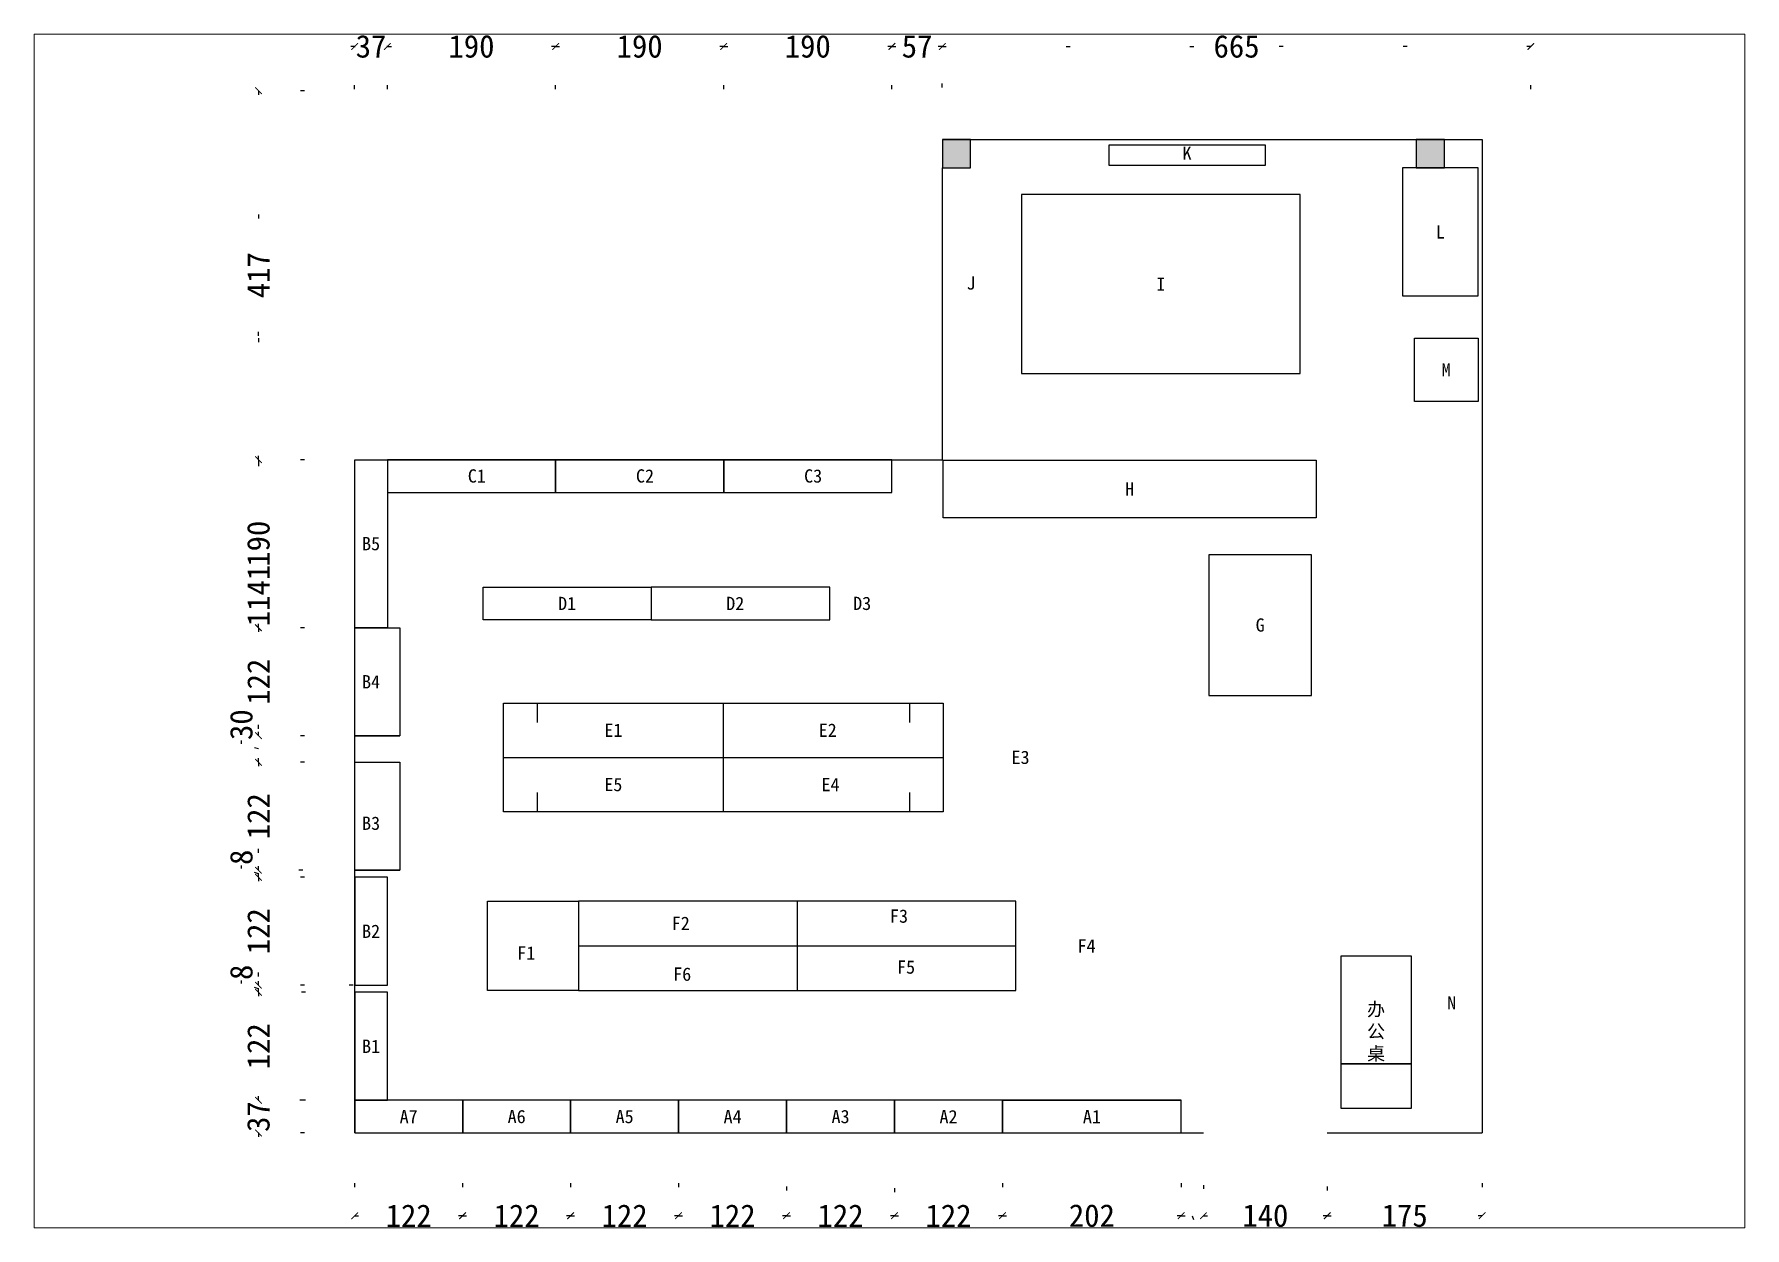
# Paper-space layout '布局1' of a CAD drawing. Header units: millimetres. Extents: x 0 to 288, y 1 to 202.
# The model-space entities are those that its viewports show. They can reach past a viewport. Long polylines and large blocks are cut down to what shows.
import ezdxf

# ---------------------------------------------------------------- set-up
doc = ezdxf.new("R2010")
doc.units = ezdxf.units.MM
doc.linetypes.add('ACAD_ISO07W100', pattern=[3, 0, -3])
doc.styles.get("Standard").update_dxf_attribs({"font": ''})
doc.styles.add('w', font='', dxfattribs={"height": 25})
doc.styles.get('Standard').set_extended_font_data('SimSun')
doc.styles.get('w').set_extended_font_data('SimSun')
doc.dimstyles.new('w', dxfattribs={"dimscale": 3, "dimtxt": 8.5, "dimasz": 2.5, "dimexe": 1.25, "dimexo": 0.625, "dimtad": 0, "dimtxsty": 'Standard', "dimblk": 'ARCHTICK', "dimcen": 2.5, "dimclrd": 5, "dimclre": 5, "dimadec": 0, "dimazin": 0, "dimtfac": 1, "dimtmove": 0, "dimatfit": 3, "dimfxl": 1, "dimarcsym": 0})

# ---------------------------------------------------------------- blocks, each defined once
blk = doc.blocks.new('_ArchTick')
at = {"color": 0, "linetype": 'ByBlock', "const_width": 0.15}
blk.add_lwpolyline([(-0.5, -0.5), (0.5, 0.5)], dxfattribs=at)
blk = doc.blocks.new('*D3')
at = {"color": 5, "linetype": 'ACAD_ISO07W100', "lineweight": -2}
for p, q in [((1502.8, 1077.3), (1445.9, 1077.3)), ((1449.7, 1077.3), (1449.7, 1042.2)), ((1449.7, 955.3), (1449.7, 990.4)), ((1502.8, 955.3), (1445.9, 955.3))]:
    blk.add_line(p, q, dxfattribs=at)
at = {"layer": 'Defpoints', "color": 0}
for p in [(1449.7, 1077.3), (1504.7, 1077.3), (1504.7, 955.3)]:
    blk.add_point(p, dxfattribs=at)
at = {"color": 5, "lineweight": -2, "xscale": 7.5, "yscale": 7.5, "zscale": 7.5}
for p, rotation in [((1449.7, 1077.3), 90), ((1449.7, 955.3), 270)]:
    blk.add_blockref('_ArchTick', p, dxfattribs=dict(at, rotation=rotation))
at = {"color": 0, "insert": (1449.7, 1016.3), "char_height": 25.5, "attachment_point": 5, "rotation": 90}
blk.add_mtext('122', dxfattribs=at)
blk = doc.blocks.new('*D4')
at = {"color": 5, "linetype": 'ACAD_ISO07W100', "lineweight": -2}
for p, q in [((1430.4, 1087.1), (1430.4, 1090.8)), ((1449.7, 1081.3), (1430.4, 1087.1)), ((1556.6, 1085.3), (1445.9, 1085.3)), ((1449.7, 1077.3), (1449.7, 1085.3)), ((1502.8, 1077.3), (1445.9, 1077.3))]:
    blk.add_line(p, q, dxfattribs=at)
at = {"layer": 'Defpoints', "color": 0}
for p in [(1449.7, 1085.3), (1558.4, 1085.3), (1504.7, 1077.3)]:
    blk.add_point(p, dxfattribs=at)
at = {"color": 5, "lineweight": -2, "xscale": 7.5, "yscale": 7.5, "zscale": 7.5}
for p, rotation in [((1449.7, 1085.3), 90), ((1449.7, 1077.3), 270)]:
    blk.add_blockref('_ArchTick', p, dxfattribs=dict(at, rotation=rotation))
at = {"color": 0, "insert": (1430.4, 1099.9), "char_height": 25.5, "attachment_point": 5, "rotation": 90}
blk.add_mtext('8', dxfattribs=at)
blk = doc.blocks.new('*D5')
at = {"color": 5, "linetype": 'ACAD_ISO07W100', "lineweight": -2}
for p, q in [((1501.6, 1207.3), (1445.9, 1207.3)), ((1449.7, 1207.3), (1449.7, 1172.2)), ((1449.7, 1085.3), (1449.7, 1120.4)), ((1501.6, 1085.3), (1445.9, 1085.3))]:
    blk.add_line(p, q, dxfattribs=at)
at = {"layer": 'Defpoints', "color": 0}
for p in [(1449.7, 1207.3), (1503.4, 1207.3), (1503.4, 1085.3)]:
    blk.add_point(p, dxfattribs=at)
at = {"color": 5, "lineweight": -2, "xscale": 7.5, "yscale": 7.5, "zscale": 7.5}
for p, rotation in [((1449.7, 1207.3), 90), ((1449.7, 1085.3), 270)]:
    blk.add_blockref('_ArchTick', p, dxfattribs=dict(at, rotation=rotation))
at = {"color": 0, "insert": (1449.7, 1146.3), "char_height": 25.5, "attachment_point": 5, "rotation": 90}
blk.add_mtext('122', dxfattribs=at)
blk = doc.blocks.new('*D6')
at = {"color": 5, "linetype": 'ACAD_ISO07W100', "lineweight": -2}
for p, q in [((1430.4, 1217.1), (1430.4, 1220.8)), ((1449.7, 1211.3), (1430.4, 1217.1)), ((1499.7, 1215.3), (1445.9, 1215.3)), ((1501.6, 1207.3), (1445.9, 1207.3)), ((1449.7, 1207.3), (1449.7, 1215.3))]:
    blk.add_line(p, q, dxfattribs=at)
at = {"layer": 'Defpoints', "color": 0}
for p in [(1449.7, 1215.3), (1501.6, 1215.3), (1503.4, 1207.3)]:
    blk.add_point(p, dxfattribs=at)
at = {"color": 5, "lineweight": -2, "xscale": 7.5, "yscale": 7.5, "zscale": 7.5}
for p, rotation in [((1449.7, 1215.3), 90), ((1449.7, 1207.3), 270)]:
    blk.add_blockref('_ArchTick', p, dxfattribs=dict(at, rotation=rotation))
at = {"color": 0, "insert": (1430.4, 1229.9), "char_height": 25.5, "attachment_point": 5, "rotation": 90}
blk.add_mtext('8', dxfattribs=at)
blk = doc.blocks.new('*D7')
at = {"color": 5, "linetype": 'ACAD_ISO07W100', "lineweight": -2}
for p, q in [((1501.6, 1337.3), (1445.9, 1337.3)), ((1449.7, 1337.3), (1449.7, 1302.2)), ((1449.7, 1215.3), (1449.7, 1250.4)), ((1499.7, 1215.3), (1445.9, 1215.3))]:
    blk.add_line(p, q, dxfattribs=at)
at = {"layer": 'Defpoints', "color": 0}
for p in [(1449.7, 1337.3), (1503.4, 1337.3), (1501.6, 1215.3)]:
    blk.add_point(p, dxfattribs=at)
at = {"color": 5, "lineweight": -2, "xscale": 7.5, "yscale": 7.5, "zscale": 7.5}
for p, rotation in [((1449.7, 1337.3), 90), ((1449.7, 1215.3), 270)]:
    blk.add_blockref('_ArchTick', p, dxfattribs=dict(at, rotation=rotation))
at = {"color": 0, "insert": (1449.7, 1276.3), "char_height": 25.5, "attachment_point": 5, "rotation": 90}
blk.add_mtext('122', dxfattribs=at)
blk = doc.blocks.new('*D8')
at = {"color": 5, "linetype": 'ACAD_ISO07W100', "lineweight": -2}
for p, q in [((1430.4, 1358.1), (1430.4, 1361.8)), ((1449.7, 1352.3), (1430.4, 1358.1)), ((1501.6, 1367.3), (1445.9, 1367.3)), ((1449.7, 1337.3), (1449.7, 1367.3)), ((1501.6, 1337.3), (1445.9, 1337.3))]:
    blk.add_line(p, q, dxfattribs=at)
at = {"layer": 'Defpoints', "color": 0}
for p in [(1449.7, 1367.3), (1503.4, 1367.3), (1503.4, 1337.3)]:
    blk.add_point(p, dxfattribs=at)
at = {"color": 5, "lineweight": -2, "xscale": 7.5, "yscale": 7.5, "zscale": 7.5}
for p, rotation in [((1449.7, 1367.3), 90), ((1449.7, 1337.3), 270)]:
    blk.add_blockref('_ArchTick', p, dxfattribs=dict(at, rotation=rotation))
at = {"color": 0, "insert": (1430.4, 1379.8), "char_height": 25.5, "attachment_point": 5, "rotation": 90}
blk.add_mtext('30', dxfattribs=at)
blk = doc.blocks.new('*D9')
at = {"color": 5, "linetype": 'ACAD_ISO07W100', "lineweight": -2}
for p, q in [((1501.6, 1489.3), (1445.9, 1489.3)), ((1449.7, 1489.3), (1449.7, 1454.2)), ((1449.7, 1367.3), (1449.7, 1402.4)), ((1501.6, 1367.3), (1445.9, 1367.3))]:
    blk.add_line(p, q, dxfattribs=at)
at = {"layer": 'Defpoints', "color": 0}
for p in [(1449.7, 1489.3), (1503.4, 1489.3), (1503.4, 1367.3)]:
    blk.add_point(p, dxfattribs=at)
at = {"color": 5, "lineweight": -2, "xscale": 7.5, "yscale": 7.5, "zscale": 7.5}
for p, rotation in [((1449.7, 1489.3), 90), ((1449.7, 1367.3), 270)]:
    blk.add_blockref('_ArchTick', p, dxfattribs=dict(at, rotation=rotation))
at = {"color": 0, "insert": (1449.7, 1428.3), "char_height": 25.5, "attachment_point": 5, "rotation": 90}
blk.add_mtext('122', dxfattribs=at)
blk = doc.blocks.new('*D10')
at = {"color": 5, "linetype": 'ACAD_ISO07W100', "lineweight": -2}
for p, q in [((1501.6, 1679.3), (1445.9, 1679.3)), ((1449.7, 1679.3), (1449.7, 1610.4)), ((1449.7, 1489.3), (1449.7, 1558.2)), ((1501.6, 1489.3), (1445.9, 1489.3))]:
    blk.add_line(p, q, dxfattribs=at)
at = {"layer": 'Defpoints', "color": 0}
for p in [(1449.7, 1679.3), (1503.4, 1679.3), (1503.4, 1489.3)]:
    blk.add_point(p, dxfattribs=at)
at = {"color": 5, "lineweight": -2, "xscale": 7.5, "yscale": 7.5, "zscale": 7.5}
for p, rotation in [((1449.7, 1679.3), 90), ((1449.7, 1489.3), 270)]:
    blk.add_blockref('_ArchTick', p, dxfattribs=dict(at, rotation=rotation))
at = {"color": 0, "insert": (1449.7, 1584.3), "char_height": 25.5, "attachment_point": 5, "rotation": 90}
blk.add_mtext('190', dxfattribs=at)
blk = doc.blocks.new('*D11')
at = {"color": 5, "linetype": 'ACAD_ISO07W100', "lineweight": -2}
for p, q in [((1501.6, 2096.3), (1445.9, 2096.3)), ((1449.7, 2096.3), (1449.7, 1915.2)), ((1449.7, 1679.3), (1449.7, 1860.4)), ((1501.6, 1679.3), (1445.9, 1679.3))]:
    blk.add_line(p, q, dxfattribs=at)
at = {"layer": 'Defpoints', "color": 0}
for p in [(1449.7, 2096.3), (1503.4, 2096.3), (1503.4, 1679.3)]:
    blk.add_point(p, dxfattribs=at)
at = {"color": 5, "lineweight": -2, "xscale": 7.5, "yscale": 7.5, "zscale": 7.5}
for p, rotation in [((1449.7, 2096.3), 90), ((1449.7, 1679.3), 270)]:
    blk.add_blockref('_ArchTick', p, dxfattribs=dict(at, rotation=rotation))
at = {"color": 0, "insert": (1449.7, 1887.8), "char_height": 25.5, "attachment_point": 5, "rotation": 90}
blk.add_mtext('417', dxfattribs=at)
blk = doc.blocks.new('*D12')
at = {"color": 5, "linetype": 'ACAD_ISO07W100', "lineweight": -2}
for p, q in [((1501.6, 2096.3), (1445.9, 2096.3)), ((1449.7, 2096.3), (1449.7, 1560)), ((1449.7, 955.3), (1449.7, 1491.5)), ((1500.9, 955.3), (1445.9, 955.3))]:
    blk.add_line(p, q, dxfattribs=at)
at = {"layer": 'Defpoints', "color": 0}
for p in [(1503.4, 2096.3), (1449.7, 955.3), (1502.8, 955.3)]:
    blk.add_point(p, dxfattribs=at)
at = {"color": 5, "lineweight": -2, "xscale": 7.5, "yscale": 7.5, "zscale": 7.5}
for p, rotation in [((1449.7, 2096.3), 90), ((1449.7, 955.3), 270)]:
    blk.add_blockref('_ArchTick', p, dxfattribs=dict(at, rotation=rotation))
at = {"color": 0, "insert": (1449.7, 1525.8), "char_height": 25.5, "attachment_point": 5, "rotation": 90}
blk.add_mtext('1141', dxfattribs=at)
blk = doc.blocks.new('*D13')
at = {"color": 5, "linetype": 'ACAD_ISO07W100', "lineweight": -2}
for p, q in [((1500.9, 955.3), (1445.9, 955.3)), ((1449.7, 955.3), (1449.7, 962.8)), ((1449.7, 955.3), (1449.7, 954.7)), ((1501.6, 918.3), (1445.9, 918.3)), ((1449.7, 918.3), (1449.7, 918.9)), ((1449.7, 918.3), (1449.7, 910.8))]:
    blk.add_line(p, q, dxfattribs=at)
at = {"layer": 'Defpoints', "color": 0}
for p in [(1502.8, 955.3), (1449.7, 918.3), (1503.4, 918.3)]:
    blk.add_point(p, dxfattribs=at)
at = {"color": 5, "lineweight": -2, "xscale": 7.5, "yscale": 7.5, "zscale": 7.5}
for p, rotation in [((1449.7, 955.3), 270), ((1449.7, 918.3), 90)]:
    blk.add_blockref('_ArchTick', p, dxfattribs=dict(at, rotation=rotation))
at = {"color": 0, "insert": (1449.7, 936.8), "char_height": 25.5, "attachment_point": 5, "rotation": 90}
blk.add_mtext('37', dxfattribs=at)
blk = doc.blocks.new('*D14')
at = {"color": 5, "linetype": 'ACAD_ISO07W100', "lineweight": -2}
for p, q in [((1558.4, 861.4), (1558.4, 821.1)), ((1680.4, 861.4), (1680.4, 821.1)), ((1558.4, 824.8), (1593.6, 824.8)), ((1680.4, 824.8), (1645.3, 824.8))]:
    blk.add_line(p, q, dxfattribs=at)
at = {"layer": 'Defpoints', "color": 0}
for p in [(1558.4, 863.3), (1680.4, 863.3), (1680.4, 824.8)]:
    blk.add_point(p, dxfattribs=at)
at = {"color": 5, "lineweight": -2, "xscale": 7.5, "yscale": 7.5, "zscale": 7.5, "rotation": 180}
blk.add_blockref('_ArchTick', (1558.4, 824.8), dxfattribs=at)
at = {"color": 5, "lineweight": -2, "xscale": 7.5, "yscale": 7.5, "zscale": 7.5}
blk.add_blockref('_ArchTick', (1680.4, 824.8), dxfattribs=at)
at = {"color": 0, "insert": (1619.4, 824.8), "char_height": 25.5, "attachment_point": 5}
blk.add_mtext('122', dxfattribs=at)
blk = doc.blocks.new('*D15')
at = {"color": 5, "linetype": 'ACAD_ISO07W100', "lineweight": -2}
for p, q in [((1680.4, 861.4), (1680.4, 821.1)), ((1802.4, 861.4), (1802.4, 821.1)), ((1680.4, 824.8), (1715.6, 824.8)), ((1802.4, 824.8), (1767.3, 824.8))]:
    blk.add_line(p, q, dxfattribs=at)
at = {"layer": 'Defpoints', "color": 0}
for p in [(1680.4, 863.3), (1802.4, 863.3), (1802.4, 824.8)]:
    blk.add_point(p, dxfattribs=at)
at = {"color": 5, "lineweight": -2, "xscale": 7.5, "yscale": 7.5, "zscale": 7.5, "rotation": 180}
blk.add_blockref('_ArchTick', (1680.4, 824.8), dxfattribs=at)
at = {"color": 5, "lineweight": -2, "xscale": 7.5, "yscale": 7.5, "zscale": 7.5}
blk.add_blockref('_ArchTick', (1802.4, 824.8), dxfattribs=at)
at = {"color": 0, "insert": (1741.4, 824.8), "char_height": 25.5, "attachment_point": 5}
blk.add_mtext('122', dxfattribs=at)
blk = doc.blocks.new('*D16')
at = {"color": 5, "linetype": 'ACAD_ISO07W100', "lineweight": -2}
for p, q in [((1802.4, 861.4), (1802.4, 821.1)), ((1924.4, 861.4), (1924.4, 821.1)), ((1802.4, 824.8), (1837.6, 824.8)), ((1924.4, 824.8), (1889.3, 824.8))]:
    blk.add_line(p, q, dxfattribs=at)
at = {"layer": 'Defpoints', "color": 0}
for p in [(1802.4, 863.3), (1924.4, 863.3), (1924.4, 824.8)]:
    blk.add_point(p, dxfattribs=at)
at = {"color": 5, "lineweight": -2, "xscale": 7.5, "yscale": 7.5, "zscale": 7.5, "rotation": 180}
blk.add_blockref('_ArchTick', (1802.4, 824.8), dxfattribs=at)
at = {"color": 5, "lineweight": -2, "xscale": 7.5, "yscale": 7.5, "zscale": 7.5}
blk.add_blockref('_ArchTick', (1924.4, 824.8), dxfattribs=at)
at = {"color": 0, "insert": (1863.4, 824.8), "char_height": 25.5, "attachment_point": 5}
blk.add_mtext('122', dxfattribs=at)
blk = doc.blocks.new('*D17')
at = {"color": 5, "linetype": 'ACAD_ISO07W100', "lineweight": -2}
for p, q in [((1924.4, 861.4), (1924.4, 821.1)), ((2046.4, 857.7), (2046.4, 821.1)), ((1924.4, 824.8), (1959.6, 824.8)), ((2046.4, 824.8), (2011.3, 824.8))]:
    blk.add_line(p, q, dxfattribs=at)
at = {"layer": 'Defpoints', "color": 0}
for p in [(1924.4, 863.3), (2046.4, 859.5), (2046.4, 824.8)]:
    blk.add_point(p, dxfattribs=at)
at = {"color": 5, "lineweight": -2, "xscale": 7.5, "yscale": 7.5, "zscale": 7.5, "rotation": 180}
blk.add_blockref('_ArchTick', (1924.4, 824.8), dxfattribs=at)
at = {"color": 5, "lineweight": -2, "xscale": 7.5, "yscale": 7.5, "zscale": 7.5}
blk.add_blockref('_ArchTick', (2046.4, 824.8), dxfattribs=at)
at = {"color": 0, "insert": (1985.4, 824.8), "char_height": 25.5, "attachment_point": 5}
blk.add_mtext('122', dxfattribs=at)
blk = doc.blocks.new('*D18')
at = {"color": 5, "linetype": 'ACAD_ISO07W100', "lineweight": -2}
for p, q in [((2046.4, 857.7), (2046.4, 821.1)), ((2168.4, 855.8), (2168.4, 821.1)), ((2046.4, 824.8), (2081.6, 824.8)), ((2168.4, 824.8), (2133.3, 824.8))]:
    blk.add_line(p, q, dxfattribs=at)
at = {"layer": 'Defpoints', "color": 0}
for p in [(2046.4, 859.5), (2168.4, 857.7), (2168.4, 824.8)]:
    blk.add_point(p, dxfattribs=at)
at = {"color": 5, "lineweight": -2, "xscale": 7.5, "yscale": 7.5, "zscale": 7.5, "rotation": 180}
blk.add_blockref('_ArchTick', (2046.4, 824.8), dxfattribs=at)
at = {"color": 5, "lineweight": -2, "xscale": 7.5, "yscale": 7.5, "zscale": 7.5}
blk.add_blockref('_ArchTick', (2168.4, 824.8), dxfattribs=at)
at = {"color": 0, "insert": (2107.4, 824.8), "char_height": 25.5, "attachment_point": 5}
blk.add_mtext('122', dxfattribs=at)
blk = doc.blocks.new('*D19')
at = {"color": 5, "linetype": 'ACAD_ISO07W100', "lineweight": -2}
for p, q in [((2168.4, 855.8), (2168.4, 821.1)), ((2290.4, 861.4), (2290.4, 821.1)), ((2168.4, 824.8), (2203.6, 824.8)), ((2290.4, 824.8), (2255.3, 824.8))]:
    blk.add_line(p, q, dxfattribs=at)
at = {"layer": 'Defpoints', "color": 0}
for p in [(2168.4, 857.7), (2290.4, 863.3), (2290.4, 824.8)]:
    blk.add_point(p, dxfattribs=at)
at = {"color": 5, "lineweight": -2, "xscale": 7.5, "yscale": 7.5, "zscale": 7.5, "rotation": 180}
blk.add_blockref('_ArchTick', (2168.4, 824.8), dxfattribs=at)
at = {"color": 5, "lineweight": -2, "xscale": 7.5, "yscale": 7.5, "zscale": 7.5}
blk.add_blockref('_ArchTick', (2290.4, 824.8), dxfattribs=at)
at = {"color": 0, "insert": (2229.4, 824.8), "char_height": 25.5, "attachment_point": 5}
blk.add_mtext('122', dxfattribs=at)
blk = doc.blocks.new('*D20')
at = {"color": 5, "linetype": 'ACAD_ISO07W100', "lineweight": -2}
for p, q in [((2290.4, 861.4), (2290.4, 821.1)), ((2492.4, 861.4), (2492.4, 821.1)), ((2290.4, 824.8), (2364.4, 824.8)), ((2492.4, 824.8), (2418.5, 824.8))]:
    blk.add_line(p, q, dxfattribs=at)
at = {"layer": 'Defpoints', "color": 0}
for p in [(2290.4, 863.3), (2492.4, 863.3), (2492.4, 824.8)]:
    blk.add_point(p, dxfattribs=at)
at = {"color": 5, "lineweight": -2, "xscale": 7.5, "yscale": 7.5, "zscale": 7.5, "rotation": 180}
blk.add_blockref('_ArchTick', (2290.4, 824.8), dxfattribs=at)
at = {"color": 5, "lineweight": -2, "xscale": 7.5, "yscale": 7.5, "zscale": 7.5}
blk.add_blockref('_ArchTick', (2492.4, 824.8), dxfattribs=at)
at = {"color": 0, "insert": (2391.4, 824.8), "char_height": 25.5, "attachment_point": 5}
blk.add_mtext('202', dxfattribs=at)
blk = doc.blocks.new('*D21')
at = {"color": 5, "linetype": 'ACAD_ISO07W100', "lineweight": -2}
for p, q in [((2492.4, 861.4), (2492.4, 821.1)), ((2517.4, 859.5), (2517.4, 821.1)), ((2492.4, 824.8), (2517.4, 824.8)), ((2504.9, 824.8), (2518.4, 780)), ((2518.4, 780), (2522.1, 780))]:
    blk.add_line(p, q, dxfattribs=at)
at = {"layer": 'Defpoints', "color": 0}
for p in [(2492.4, 863.3), (2517.4, 861.4), (2517.4, 824.8)]:
    blk.add_point(p, dxfattribs=at)
at = {"color": 5, "lineweight": -2, "xscale": 7.5, "yscale": 7.5, "zscale": 7.5, "rotation": 180}
blk.add_blockref('_ArchTick', (2492.4, 824.8), dxfattribs=at)
at = {"color": 5, "lineweight": -2, "xscale": 7.5, "yscale": 7.5, "zscale": 7.5}
blk.add_blockref('_ArchTick', (2517.4, 824.8), dxfattribs=at)
at = {"color": 0, "insert": (2540.1, 780), "char_height": 25.5, "attachment_point": 5}
blk.add_mtext('25', dxfattribs=at)
blk = doc.blocks.new('*D22')
at = {"color": 5, "linetype": 'ACAD_ISO07W100', "lineweight": -2}
for p, q in [((2517.4, 859.5), (2517.4, 821.1)), ((2657.4, 857.7), (2657.4, 821.1)), ((2517.4, 824.8), (2561.3, 824.8)), ((2657.4, 824.8), (2613.5, 824.8))]:
    blk.add_line(p, q, dxfattribs=at)
at = {"layer": 'Defpoints', "color": 0}
for p in [(2517.4, 861.4), (2657.4, 859.5), (2657.4, 824.8)]:
    blk.add_point(p, dxfattribs=at)
at = {"color": 5, "lineweight": -2, "xscale": 7.5, "yscale": 7.5, "zscale": 7.5, "rotation": 180}
blk.add_blockref('_ArchTick', (2517.4, 824.8), dxfattribs=at)
at = {"color": 5, "lineweight": -2, "xscale": 7.5, "yscale": 7.5, "zscale": 7.5}
blk.add_blockref('_ArchTick', (2657.4, 824.8), dxfattribs=at)
at = {"color": 0, "insert": (2587.4, 824.8), "char_height": 25.5, "attachment_point": 5}
blk.add_mtext('140', dxfattribs=at)
blk = doc.blocks.new('*D23')
at = {"color": 5, "linetype": 'ACAD_ISO07W100', "lineweight": -2}
for p, q in [((2657.4, 857.7), (2657.4, 821.1)), ((2832.4, 861.4), (2832.4, 821.1)), ((2657.4, 824.8), (2719.1, 824.8)), ((2832.4, 824.8), (2770.8, 824.8))]:
    blk.add_line(p, q, dxfattribs=at)
at = {"layer": 'Defpoints', "color": 0}
for p in [(2657.4, 859.5), (2832.4, 863.3), (2832.4, 824.8)]:
    blk.add_point(p, dxfattribs=at)
at = {"color": 5, "lineweight": -2, "xscale": 7.5, "yscale": 7.5, "zscale": 7.5, "rotation": 180}
blk.add_blockref('_ArchTick', (2657.4, 824.8), dxfattribs=at)
at = {"color": 5, "lineweight": -2, "xscale": 7.5, "yscale": 7.5, "zscale": 7.5}
blk.add_blockref('_ArchTick', (2832.4, 824.8), dxfattribs=at)
at = {"color": 0, "insert": (2744.9, 824.8), "char_height": 25.5, "attachment_point": 5}
blk.add_mtext('175', dxfattribs=at)
blk = doc.blocks.new('*D24')
at = {"color": 5, "linetype": 'ACAD_ISO07W100', "lineweight": -2}
for p, q in [((1558.4, 2146.3), (1550.9, 2146.3)), ((1558.4, 2098.2), (1558.4, 2150)), ((1558.4, 2146.3), (1559.1, 2146.3)), ((1595.4, 2146.3), (1594.8, 2146.3)), ((1595.4, 2098.2), (1595.4, 2150)), ((1595.4, 2146.3), (1602.9, 2146.3))]:
    blk.add_line(p, q, dxfattribs=at)
at = {"layer": 'Defpoints', "color": 0}
for p in [(1595.4, 2146.3), (1558.4, 2096.3), (1595.4, 2096.3)]:
    blk.add_point(p, dxfattribs=at)
at = {"color": 5, "lineweight": -2, "xscale": 7.5, "yscale": 7.5, "zscale": 7.5}
blk.add_blockref('_ArchTick', (1558.4, 2146.3), dxfattribs=at)
at = {"color": 5, "lineweight": -2, "xscale": 7.5, "yscale": 7.5, "zscale": 7.5, "rotation": 180}
blk.add_blockref('_ArchTick', (1595.4, 2146.3), dxfattribs=at)
at = {"color": 0, "insert": (1576.9, 2146.3), "char_height": 25.5, "attachment_point": 5}
blk.add_mtext('37', dxfattribs=at)
blk = doc.blocks.new('*D25')
at = {"color": 5, "linetype": 'ACAD_ISO07W100', "lineweight": -2}
for p, q in [((1595.4, 2098.2), (1595.4, 2150)), ((1595.4, 2146.3), (1664.3, 2146.3)), ((1785.4, 2146.3), (1716.5, 2146.3)), ((1785.4, 2098.2), (1785.4, 2150))]:
    blk.add_line(p, q, dxfattribs=at)
at = {"layer": 'Defpoints', "color": 0}
for p in [(1785.4, 2146.3), (1595.4, 2096.3), (1785.4, 2096.3)]:
    blk.add_point(p, dxfattribs=at)
at = {"color": 5, "lineweight": -2, "xscale": 7.5, "yscale": 7.5, "zscale": 7.5, "rotation": 180}
blk.add_blockref('_ArchTick', (1595.4, 2146.3), dxfattribs=at)
at = {"color": 5, "lineweight": -2, "xscale": 7.5, "yscale": 7.5, "zscale": 7.5}
blk.add_blockref('_ArchTick', (1785.4, 2146.3), dxfattribs=at)
at = {"color": 0, "insert": (1690.4, 2146.3), "char_height": 25.5, "attachment_point": 5}
blk.add_mtext('190', dxfattribs=at)
blk = doc.blocks.new('*D26')
at = {"color": 5, "linetype": 'ACAD_ISO07W100', "lineweight": -2}
for p, q in [((1785.4, 2098.2), (1785.4, 2150)), ((1785.4, 2146.3), (1854.3, 2146.3)), ((1975.4, 2146.3), (1906.5, 2146.3)), ((1975.4, 2098.2), (1975.4, 2150))]:
    blk.add_line(p, q, dxfattribs=at)
at = {"layer": 'Defpoints', "color": 0}
for p in [(1975.4, 2146.3), (1785.4, 2096.3), (1975.4, 2096.3)]:
    blk.add_point(p, dxfattribs=at)
at = {"color": 5, "lineweight": -2, "xscale": 7.5, "yscale": 7.5, "zscale": 7.5, "rotation": 180}
blk.add_blockref('_ArchTick', (1785.4, 2146.3), dxfattribs=at)
at = {"color": 5, "lineweight": -2, "xscale": 7.5, "yscale": 7.5, "zscale": 7.5}
blk.add_blockref('_ArchTick', (1975.4, 2146.3), dxfattribs=at)
at = {"color": 0, "insert": (1880.4, 2146.3), "char_height": 25.5, "attachment_point": 5}
blk.add_mtext('190', dxfattribs=at)
blk = doc.blocks.new('*D27')
at = {"color": 5, "linetype": 'ACAD_ISO07W100', "lineweight": -2}
for p, q in [((1975.4, 2098.2), (1975.4, 2150)), ((1975.4, 2146.3), (2044.3, 2146.3)), ((2165.4, 2146.3), (2096.5, 2146.3)), ((2165.4, 2098.2), (2165.4, 2150))]:
    blk.add_line(p, q, dxfattribs=at)
at = {"layer": 'Defpoints', "color": 0}
for p in [(2165.4, 2146.3), (1975.4, 2096.3), (2165.4, 2096.3)]:
    blk.add_point(p, dxfattribs=at)
at = {"color": 5, "lineweight": -2, "xscale": 7.5, "yscale": 7.5, "zscale": 7.5, "rotation": 180}
blk.add_blockref('_ArchTick', (1975.4, 2146.3), dxfattribs=at)
at = {"color": 5, "lineweight": -2, "xscale": 7.5, "yscale": 7.5, "zscale": 7.5}
blk.add_blockref('_ArchTick', (2165.4, 2146.3), dxfattribs=at)
at = {"color": 0, "insert": (2070.4, 2146.3), "char_height": 25.5, "attachment_point": 5}
blk.add_mtext('190', dxfattribs=at)
blk = doc.blocks.new('*D28')
at = {"color": 5, "linetype": 'ACAD_ISO07W100', "lineweight": -2}
for p, q in [((2165.4, 2098.2), (2165.4, 2150)), ((2165.4, 2146.3), (2176.1, 2146.3)), ((2222.4, 2146.3), (2211.8, 2146.3)), ((2222.4, 2100), (2222.4, 2150))]:
    blk.add_line(p, q, dxfattribs=at)
at = {"layer": 'Defpoints', "color": 0}
for p in [(2222.4, 2146.3), (2165.4, 2096.3), (2222.4, 2098.2)]:
    blk.add_point(p, dxfattribs=at)
at = {"color": 5, "lineweight": -2, "xscale": 7.5, "yscale": 7.5, "zscale": 7.5, "rotation": 180}
blk.add_blockref('_ArchTick', (2165.4, 2146.3), dxfattribs=at)
at = {"color": 5, "lineweight": -2, "xscale": 7.5, "yscale": 7.5, "zscale": 7.5}
blk.add_blockref('_ArchTick', (2222.4, 2146.3), dxfattribs=at)
at = {"color": 0, "insert": (2193.9, 2146.3), "char_height": 25.5, "attachment_point": 5}
blk.add_mtext('57', dxfattribs=at)
blk = doc.blocks.new('*D29')
at = {"color": 5, "linetype": 'ACAD_ISO07W100', "lineweight": -2}
for p, q in [((2222.4, 2100), (2222.4, 2150)), ((2222.4, 2146.3), (2527.9, 2146.3)), ((2887.4, 2146.3), (2582, 2146.3)), ((2887.4, 2098.2), (2887.4, 2150))]:
    blk.add_line(p, q, dxfattribs=at)
at = {"layer": 'Defpoints', "color": 0}
for p in [(2887.4, 2146.3), (2222.4, 2098.2), (2887.4, 2096.3)]:
    blk.add_point(p, dxfattribs=at)
at = {"color": 5, "lineweight": -2, "xscale": 7.5, "yscale": 7.5, "zscale": 7.5, "rotation": 180}
blk.add_blockref('_ArchTick', (2222.4, 2146.3), dxfattribs=at)
at = {"color": 5, "lineweight": -2, "xscale": 7.5, "yscale": 7.5, "zscale": 7.5}
blk.add_blockref('_ArchTick', (2887.4, 2146.3), dxfattribs=at)
at = {"color": 0, "insert": (2554.9, 2146.3), "char_height": 25.5, "attachment_point": 5}
blk.add_mtext('665', dxfattribs=at)

msp = doc.modelspace()

# ---------------------------------------------------------------- hatches: boundary and pattern name
for points in [[(2254.446, 2041.28), (2222.446, 2041.28), (2222.446, 2009.28), (2254.446, 2009.28)], [(2789.982, 2041.28), (2757.982, 2041.28), (2757.982, 2009.28), (2789.982, 2009.28)]]:
    msp.add_hatch(color=256).paths.add_polyline_path(points)

# ---------------------------------------------------------------- linework, layer by layer
for p, q in [((2222.446, 2041.28), (2832.446, 2041.28)), ((2832.446, 2041.28), (2832.446, 918.28)), ((2222.446, 1679.28), (2222.446, 2009.28)), ((1558.446, 1489.28), (1558.446, 1679.28)), ((1558.446, 918.28), (1558.446, 1679.28)), ((1595.446, 1679.28), (1785.446, 1679.28)), ((1785.446, 1679.28), (1975.446, 1679.28)), ((1975.446, 1679.28), (2165.446, 1679.28)), ((2165.446, 1679.28), (2222.446, 1679.28)), ((1726.446, 1404.28), (1764.446, 1404.28)), ((1764.446, 1404.28), (1764.446, 1382.414)), ((1974.946, 1404.28), (1974.946, 1281.28)), ((2185.446, 1404.28), (2185.446, 1382.414)), ((1558.446, 1367.28), (1609.446, 1367.28)), ((1726.446, 1342.78), (2223.446, 1342.78)), ((1764.446, 1303.146), (1764.446, 1281.28)), ((2185.446, 1303.146), (2185.446, 1281.28)), ((1558.446, 1215.28), (1609.446, 1215.28)), ((2058.446, 1180.28), (2058.446, 1079.28)), ((1811.446, 1129.78), (2305.446, 1129.78)), ((2290.446, 955.28), (2492.446, 955.28)), ((2492.446, 918.28), (2517.446, 918.28)), ((2657.446, 918.28), (2832.446, 918.28))]:
    msp.add_line(p, q)
for points in [[(2222.446, 2009.28), (2254.446, 2009.28), (2254.446, 2041.28), (2222.446, 2041.28)], [(2410.905, 2034.98), (2587.072, 2034.98), (2587.072, 2011.851), (2410.905, 2011.851)], [(2757.982, 2009.28), (2789.982, 2009.28), (2789.982, 2041.28), (2757.982, 2041.28)], [(2827.846, 2009.159), (2742.28, 2009.159), (2742.28, 1864.352), (2827.846, 1864.352)], [(2626.779, 1978.889), (2312.046, 1978.889), (2312.046, 1776.515), (2626.779, 1776.515)], [(2827.743, 1744.89), (2755.818, 1744.89), (2755.818, 1816.739), (2827.743, 1816.739)], [(1595.446, 1489.28), (1558.446, 1489.28), (1558.446, 1679.28), (1595.446, 1679.28)], [(1595.446, 1642.28), (1785.446, 1642.28), (1785.446, 1679.28), (1595.446, 1679.28)], [(1785.446, 1642.28), (1975.446, 1642.28), (1975.446, 1679.28), (1785.446, 1679.28)], [(1975.446, 1642.28), (2165.446, 1642.28), (2165.446, 1679.28), (1975.446, 1679.28)], [(2223.413, 1678.67), (2644.866, 1678.67), (2644.866, 1613.621), (2223.413, 1613.621)], [(2639.47, 1571.837), (2523.706, 1571.837), (2523.706, 1412.829), (2639.47, 1412.829)], [(1703.446, 1535.28), (1893.446, 1535.28), (1893.446, 1498.28), (1703.446, 1498.28)], [(1893.446, 1498.28), (2095.446, 1498.28), (2095.446, 1535.28), (1893.446, 1535.28)], [(1609.446, 1367.28), (1558.446, 1367.28), (1558.446, 1489.28), (1609.446, 1489.28)], [(1726.446, 1404.28), (2223.446, 1404.28), (2223.446, 1281.28), (1726.446, 1281.28)], [(1609.446, 1215.28), (1558.446, 1215.28), (1558.446, 1337.28), (1609.446, 1337.28)], [(1595.446, 1085.28), (1595.446, 1207.28), (1558.446, 1207.28), (1558.446, 1085.28)], [(1708.446, 1180.28), (1811.446, 1180.28), (1811.446, 1079.28), (1708.446, 1079.28)], [(1811.446, 1079.28), (2305.446, 1079.28), (2305.446, 1180.28), (1811.446, 1180.28)], [(2672.54, 996.28), (2752.54, 996.28), (2752.54, 1118.28), (2672.54, 1118.28)], [(1595.446, 955.28), (1595.446, 1077.28), (1558.446, 1077.28), (1558.446, 955.28)], [(2672.54, 946.28), (2752.54, 946.28), (2752.54, 996.28), (2672.54, 996.28)], [(1558.446, 918.28), (1680.446, 918.28), (1680.446, 955.28), (1558.446, 955.28)], [(1680.446, 918.28), (1802.446, 918.28), (1802.446, 955.28), (1680.446, 955.28)], [(1802.446, 918.28), (1924.446, 918.28), (1924.446, 955.28), (1802.446, 955.28)], [(1924.446, 918.28), (2046.446, 918.28), (2046.446, 955.28), (1924.446, 955.28)], [(2046.446, 918.28), (2168.446, 918.28), (2168.446, 955.28), (2046.446, 955.28)], [(2168.446, 918.28), (2290.446, 918.28), (2290.446, 955.28), (2168.446, 955.28)], [(2290.446, 918.28), (2492.446, 918.28), (2492.446, 955.28), (2290.446, 955.28)]]:
    msp.add_lwpolyline(points, close=True)

# ---------------------------------------------------------------- texts
at = {"char_height": 15, "attachment_point": 5, "style": 'w'}
for s, insert, width in [('K', (2498.988, 2025.73), 176.1668), ('L', (2785.063, 1936.756), 85.56673), ('J', (2254.914, 1878.92), 190), ('I', (2469.413, 1877.702), 314.73302), ('M', (2791.78, 1780.814), 71.92523), ('C1', (1696.446, 1660.78), 202), ('C2', (1886.446, 1660.78), 202), ('C3', (2076.446, 1660.78), 202), ('H', (2434.14, 1646.145), 421.45282), ('B5', (1576.946, 1584.28), 37), ('D1', (1798.446, 1516.78), 190), ('D2', (1988.446, 1516.78), 190), ('D3', (2131.834, 1516.78), 190), ('G', (2581.588, 1492.333), 115.76387), ('B4', (1576.946, 1428.28), 37), ('E1', (1850.696, 1373.53), 248.5), ('E2', (2092.884, 1373.53), 235.87674), ('E3', (2310.802, 1342.78), 174.71225), ('E5', (1850.696, 1312.03), 248.5), ('E4', (2096.086, 1312.03), 242.28138), ('B3', (1576.946, 1268.28), 37), ('F2', (1926.886, 1155.299), 190), ('F3', (2173.464, 1163.296), 190), ('B2', (1576.946, 1146.28), 37), ('F1', (1752.359, 1121.71), 190), ('F4', (2385.426, 1129.78), 159.96089), ('F6', (1928.487, 1097.718), 190), ('F5', (2181.47, 1105.715), 190), ('办\\P公\\P桌', (2712.54, 1032.28), 80), ('N', (2798.016, 1065.421), 190), ('B1', (1576.946, 1016.28), 37), ('A7', (1619.446, 936.78), 122), ('A6', (1741.446, 936.78), 122), ('A5', (1863.446, 936.78), 122), ('A4', (1985.446, 936.78), 122), ('A3', (2107.446, 936.78), 122), ('A2', (2229.446, 936.78), 122), ('A1', (2391.446, 936.78), 202)]:
    msp.add_mtext(s, dxfattribs=dict(at, insert=insert, width=width))

# ---------------------------------------------------------------- dimensions: what is measured, and where the dimension line sits
for base, p1, p2, picture, middle in [((1595.446, 2146.252), (1558.446, 2096.28), (1595.446, 2096.28), '*D24', (1576.946, 2146.252)), ((1680.446, 824.826), (1558.446, 863.28), (1680.446, 863.28), '*D14', (1619.446, 824.826))]:
    dim = msp.add_linear_dim(base=base, p1=p1, p2=p2, dimstyle='w')
    dim.commit()
    dim.dimension.update_dxf_attribs({"geometry": picture, "text_midpoint": middle})
for base, p1, p2, picture, middle in [((1785.446, 2146.252), (1595.446, 2096.28), (1785.446, 2096.28), '*D25', (1690.446, 2146.252)), ((1975.446, 2146.252), (1785.446, 2096.28), (1975.446, 2096.28), '*D26', (1880.446, 2146.252)), ((2165.446, 2146.252), (1975.446, 2096.28), (2165.446, 2096.28), '*D27', (2070.446, 2146.252)), ((2222.446, 2146.252), (2165.446, 2096.28), (2222.446, 2098.155), '*D28', (2193.946, 2146.252)), ((2887.446, 2146.252), (2222.446, 2098.155), (2887.446, 2096.28), '*D29', (2554.946, 2146.252)), ((1802.446, 824.826), (1680.446, 863.28), (1802.446, 863.28), '*D15', (1741.446, 824.826)), ((1924.446, 824.826), (1802.446, 863.28), (1924.446, 863.28), '*D16', (1863.446, 824.826)), ((2046.446, 824.826), (1924.446, 863.28), (2046.446, 859.53), '*D17', (1985.446, 824.826)), ((2168.446, 824.826), (2046.446, 859.53), (2168.446, 857.655), '*D18', (2107.446, 824.826)), ((2290.446, 824.826), (2168.446, 857.655), (2290.446, 863.28), '*D19', (2229.446, 824.826)), ((2492.446, 824.826), (2290.446, 863.28), (2492.446, 863.28), '*D20', (2391.446, 824.826)), ((2517.446, 824.826), (2492.446, 863.28), (2517.446, 861.405), '*D21', (2524.014, 780.014)), ((2657.446, 824.826), (2517.446, 861.405), (2657.446, 859.53), '*D22', (2587.446, 824.826)), ((2832.446, 824.826), (2657.446, 859.53), (2832.446, 863.28), '*D23', (2744.946, 824.826))]:
    dim = msp.add_linear_dim(base=base, p1=p1, p2=p2, dimstyle='w', override={"dimtmove": 1})
    dim.commit()
    dim.dimension.update_dxf_attribs({"geometry": picture, "text_midpoint": middle})
for base, p1, p2, picture, middle in [((1449.696, 2096.28), (1503.446, 1679.28), (1503.446, 2096.28), '*D11', (1449.696, 1887.78)), ((1449.696, 955.28), (1503.446, 2096.28), (1502.821, 955.28), '*D12', (1449.696, 1525.78)), ((1449.696, 1679.28), (1503.446, 1489.28), (1503.446, 1679.28), '*D10', (1449.696, 1584.28)), ((1449.696, 1489.28), (1503.446, 1367.28), (1503.446, 1489.28), '*D9', (1449.696, 1428.28)), ((1449.696, 1367.28), (1503.446, 1337.28), (1503.446, 1367.28), '*D8', (1430.383, 1363.699)), ((1449.696, 1337.28), (1501.571, 1215.28), (1503.446, 1337.28), '*D7', (1449.696, 1276.28)), ((1449.696, 1215.28), (1503.446, 1207.28), (1501.571, 1215.28), '*D6', (1430.383, 1222.699)), ((1449.696, 1207.28), (1503.446, 1085.28), (1503.446, 1207.28), '*D5', (1449.696, 1146.28)), ((1449.696, 1085.28), (1504.696, 1077.28), (1558.446, 1085.28), '*D4', (1430.383, 1092.699)), ((1449.696, 918.28), (1502.821, 955.28), (1503.446, 918.28), '*D13', (1449.696, 936.78))]:
    dim = msp.add_linear_dim(base=base, p1=p1, p2=p2, angle=90, dimstyle='w', override={"dimtmove": 1})
    dim.commit()
    dim.dimension.update_dxf_attribs({"geometry": picture, "text_midpoint": middle})
dim = msp.add_linear_dim(base=(1449.696, 1077.28), p1=(1504.696, 955.28), p2=(1504.696, 1077.28), angle=90, dimstyle='w')
dim.commit()
dim.dimension.update_dxf_attribs({"geometry": '*D3', "text_midpoint": (1449.696, 1016.28)})

psp = doc.layouts.new('布局1')

# ---------------------------------------------------------------- viewports
at = {"layer": '0'}
psp.add_viewport(center=(143.89, 101.22), size=(287.72, 200.8152), view_center_point=(2162.74, 1485.631), view_height=1349.0563, dxfattribs=at)

doc.saveas('drawing.dxf')
